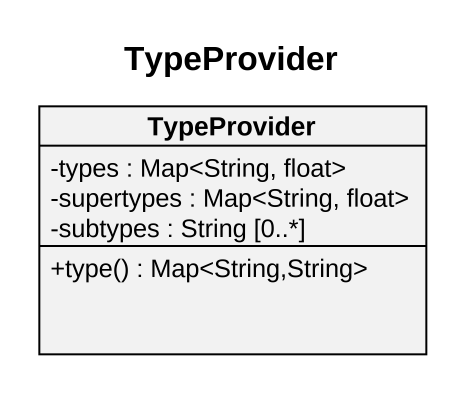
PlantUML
@startuml
title TypeProvider
hide circle
hide empty members
skinparam classAttributeIconSize 0
class TypeProvider {
  -types : Map<String, float>
  -supertypes : Map<String, float>
  -subtypes : String [0..*]
  +type() : Map<String,String>
}
@enduml
